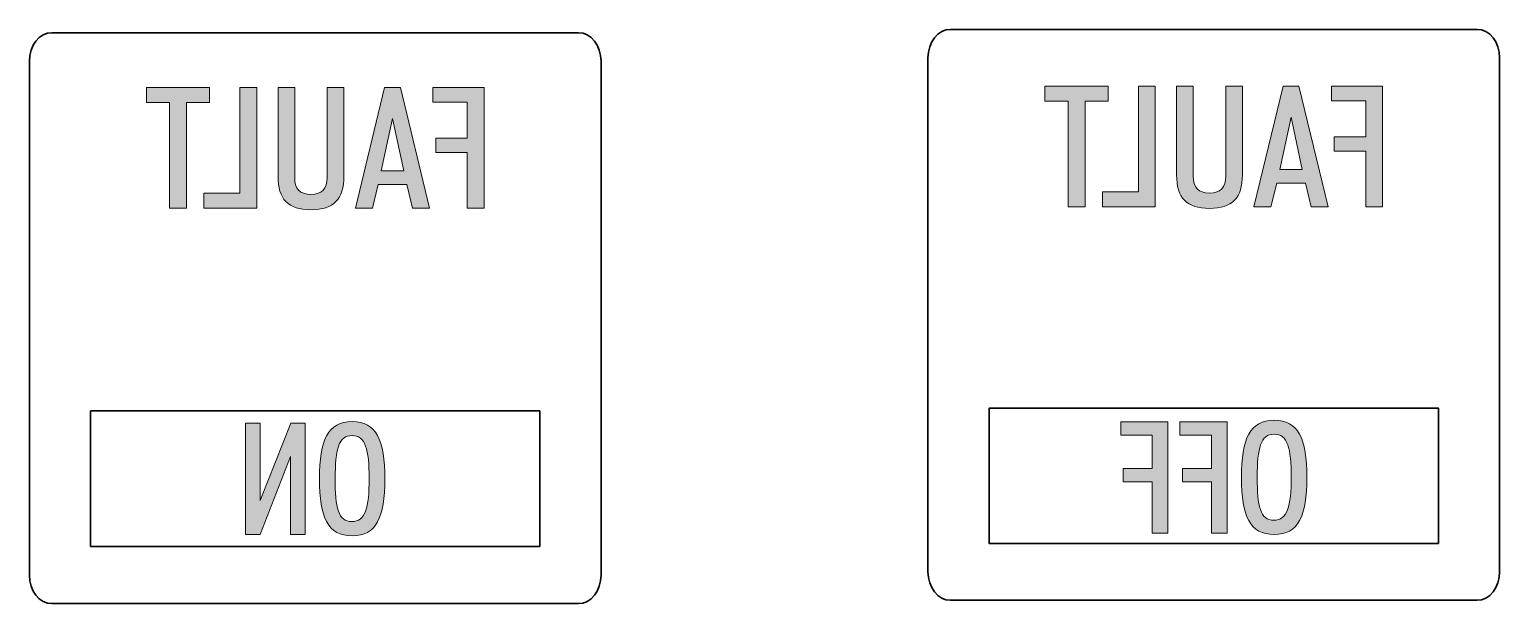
# Model space of a CAD drawing. Header units: millimetres. Extents: x 8 to 201, y 31 to 295.
# Drawn here: x 98.08 to 134.08, y 122.5 to 136.58 of the extents above; entities that cross this region are included whole.
import ezdxf

# ---------------------------------------------------------------- set-up
doc = ezdxf.new("R2010")
doc.units = ezdxf.units.MM
doc.header["$MEASUREMENT"] = 0
doc.layers.add('Layer 1', color=7, linetype='Continuous', lineweight=0)

# ---------------------------------------------------------------- blocks, each defined once
blk = doc.blocks.new('Block_129')
at = {"layer": 'Layer 1', "true_color": 0x1d1e1b, "transparency": 33554687}
h = blk.add_hatch(color=250, dxfattribs=at)
h.dxf.hatch_style = 2
edge = h.paths.add_edge_path()
edge.add_spline(control_points=[(104.829, 124.194), (104.829, 124.194), (104.47, 124.194), (104.47, 124.194), (104.47, 124.194), (104.47, 126.105), (104.47, 126.105), (104.47, 126.105), (103.727, 124.194), (103.727, 124.194), (103.727, 124.194), (103.371, 124.194), (103.371, 124.194), (103.371, 124.194), (103.371, 126.925), (103.371, 126.925), (103.371, 126.925), (103.731, 126.925), (103.731, 126.925), (103.731, 126.925), (103.731, 125.029), (103.731, 125.029), (103.731, 125.029), (104.478, 126.925), (104.478, 126.925), (104.478, 126.925), (104.829, 126.925), (104.829, 126.925), (104.829, 126.925), (104.829, 124.194), (104.829, 124.194)], knot_values=[0, 0, 0, 0, 1, 1, 1, 2, 2, 2, 3, 3, 3, 4, 4, 4, 5, 5, 5, 6, 6, 6, 7, 7, 7, 8, 8, 8, 9, 9, 9, 10, 10, 10, 10], degree=3, periodic=0)
h = blk.add_hatch(color=250, dxfattribs=at)
h.dxf.hatch_style = 2
edge = h.paths.add_edge_path()
edge.add_spline(control_points=[(106.398, 125.565), (106.398, 126.282), (106.307, 126.619), (105.979, 126.619), (105.651, 126.619), (105.565, 126.282), (105.565, 125.565), (105.565, 124.849), (105.64, 124.508), (105.975, 124.508), (106.299, 124.508), (106.398, 124.845), (106.398, 125.565)], knot_values=[0, 0, 0, 0, 1, 1, 1, 2, 2, 2, 3, 3, 3, 4, 4, 4, 4], degree=3, periodic=0)
edge = h.paths.add_edge_path()
edge.add_spline(control_points=[(106.781, 125.558), (106.781, 124.6), (106.572, 124.16), (105.979, 124.16), (105.387, 124.16), (105.181, 124.604), (105.181, 125.558), (105.181, 126.515), (105.387, 126.96), (105.979, 126.96), (106.572, 126.96), (106.781, 126.515), (106.781, 125.558)], knot_values=[0, 0, 0, 0, 1, 1, 1, 2, 2, 2, 3, 3, 3, 4, 4, 4, 4], degree=3, periodic=0)
at = {"layer": 'Layer 1'}
for points, knots in [([(104.829, 124.194), (104.829, 124.194), (104.47, 124.194), (104.47, 124.194), (104.47, 124.194), (104.47, 126.105), (104.47, 126.105), (104.47, 126.105), (103.727, 124.194), (103.727, 124.194), (103.727, 124.194), (103.371, 124.194), (103.371, 124.194), (103.371, 124.194), (103.371, 126.925), (103.371, 126.925), (103.371, 126.925), (103.731, 126.925), (103.731, 126.925), (103.731, 126.925), (103.731, 125.029), (103.731, 125.029), (103.731, 125.029), (104.478, 126.925), (104.478, 126.925), (104.478, 126.925), (104.829, 126.925), (104.829, 126.925), (104.829, 126.925), (104.829, 124.194), (104.829, 124.194)], [0, 0, 0, 0, 1, 1, 1, 2, 2, 2, 3, 3, 3, 4, 4, 4, 5, 5, 5, 6, 6, 6, 7, 7, 7, 8, 8, 8, 9, 9, 9, 10, 10, 10, 10]), ([(106.781, 125.558), (106.781, 124.6), (106.572, 124.16), (105.979, 124.16), (105.387, 124.16), (105.181, 124.604), (105.181, 125.558), (105.181, 126.515), (105.387, 126.96), (105.979, 126.96), (106.572, 126.96), (106.781, 126.515), (106.781, 125.558)], [0, 0, 0, 0, 1, 1, 1, 2, 2, 2, 3, 3, 3, 4, 4, 4, 4]), ([(106.398, 125.565), (106.398, 126.282), (106.307, 126.619), (105.979, 126.619), (105.651, 126.619), (105.565, 126.282), (105.565, 125.565), (105.565, 124.849), (105.64, 124.508), (105.975, 124.508), (106.299, 124.508), (106.398, 124.845), (106.398, 125.565)], [0, 0, 0, 0, 1, 1, 1, 2, 2, 2, 3, 3, 3, 4, 4, 4, 4])]:
    blk.add_open_spline(points, degree=3, knots=knots, dxfattribs=at)
blk = doc.blocks.new('Block_130')
at = {"layer": 'Layer 1', "true_color": 0x1d1e1b, "transparency": 33554687}
h = blk.add_hatch(color=250, dxfattribs=at)
h.dxf.hatch_style = 2
edge = h.paths.add_edge_path()
edge.add_spline(control_points=[(101.924, 132.192), (101.924, 132.192), (101.508, 132.192), (101.508, 132.192), (101.508, 132.192), (101.508, 134.785), (101.508, 134.785), (101.508, 134.785), (100.942, 134.785), (100.942, 134.785), (100.942, 134.785), (100.942, 135.155), (100.942, 135.155), (100.942, 135.155), (102.489, 135.155), (102.489, 135.155), (102.489, 135.155), (102.489, 134.785), (102.489, 134.785), (102.489, 134.785), (101.924, 134.785), (101.924, 134.785), (101.924, 134.785), (101.924, 132.192), (101.924, 132.192)], knot_values=[0, 0, 0, 0, 1, 1, 1, 2, 2, 2, 3, 3, 3, 4, 4, 4, 5, 5, 5, 6, 6, 6, 7, 7, 7, 8, 8, 8, 8], degree=3, periodic=0)
h = blk.add_hatch(color=250, dxfattribs=at)
h.dxf.hatch_style = 2
edge = h.paths.add_edge_path()
edge.add_spline(control_points=[(103.643, 132.192), (103.643, 132.192), (102.348, 132.192), (102.348, 132.192), (102.348, 132.192), (102.348, 132.562), (102.348, 132.562), (102.348, 132.562), (103.231, 132.562), (103.231, 132.562), (103.231, 132.562), (103.231, 135.155), (103.231, 135.155), (103.231, 135.155), (103.643, 135.155), (103.643, 135.155), (103.643, 135.155), (103.643, 132.192), (103.643, 132.192)], knot_values=[0, 0, 0, 0, 1, 1, 1, 2, 2, 2, 3, 3, 3, 4, 4, 4, 5, 5, 5, 6, 6, 6, 6], degree=3, periodic=0)
h = blk.add_hatch(color=250, dxfattribs=at)
h.dxf.hatch_style = 2
edge = h.paths.add_edge_path()
edge.add_spline(control_points=[(105.777, 132.982), (105.777, 132.412), (105.533, 132.155), (104.971, 132.155), (104.41, 132.155), (104.165, 132.412), (104.165, 132.982), (104.165, 132.982), (104.165, 135.155), (104.165, 135.155), (104.165, 135.155), (104.573, 135.155), (104.573, 135.155), (104.573, 135.155), (104.573, 132.948), (104.573, 132.948), (104.573, 132.666), (104.701, 132.533), (104.971, 132.533), (105.241, 132.533), (105.37, 132.666), (105.37, 132.948), (105.37, 132.948), (105.37, 135.155), (105.37, 135.155), (105.37, 135.155), (105.777, 135.155), (105.777, 135.155), (105.777, 135.155), (105.777, 132.982), (105.777, 132.982)], knot_values=[0, 0, 0, 0, 1, 1, 1, 2, 2, 2, 3, 3, 3, 4, 4, 4, 5, 5, 5, 6, 6, 6, 7, 7, 7, 8, 8, 8, 9, 9, 9, 10, 10, 10, 10], degree=3, periodic=0)
h = blk.add_hatch(color=250, dxfattribs=at)
h.dxf.hatch_style = 2
edge = h.paths.add_edge_path()
edge.add_spline(control_points=[(106.969, 134.39), (106.969, 134.39), (106.694, 133.106), (106.694, 133.106), (106.694, 133.106), (107.243, 133.106), (107.243, 133.106), (107.243, 133.106), (106.969, 134.39), (106.969, 134.39)], knot_values=[0, 0, 0, 0, 1, 1, 1, 2, 2, 2, 3, 3, 3, 3], degree=3, periodic=0)
edge = h.paths.add_edge_path()
edge.add_spline(control_points=[(107.877, 132.192), (107.877, 132.192), (107.462, 132.192), (107.462, 132.192), (107.462, 132.192), (107.32, 132.774), (107.32, 132.774), (107.32, 132.774), (106.622, 132.774), (106.622, 132.774), (106.622, 132.774), (106.476, 132.192), (106.476, 132.192), (106.476, 132.192), (106.06, 132.192), (106.06, 132.192), (106.06, 132.192), (106.776, 135.155), (106.776, 135.155), (106.776, 135.155), (107.162, 135.155), (107.162, 135.155), (107.162, 135.155), (107.877, 132.192), (107.877, 132.192)], knot_values=[0, 0, 0, 0, 1, 1, 1, 2, 2, 2, 3, 3, 3, 4, 4, 4, 5, 5, 5, 6, 6, 6, 7, 7, 7, 8, 8, 8, 8], degree=3, periodic=0)
h = blk.add_hatch(color=250, dxfattribs=at)
h.dxf.hatch_style = 2
edge = h.paths.add_edge_path()
edge.add_spline(control_points=[(109.211, 132.192), (109.211, 132.192), (108.799, 132.192), (108.799, 132.192), (108.799, 132.192), (108.799, 133.559), (108.799, 133.559), (108.799, 133.559), (108.028, 133.559), (108.028, 133.559), (108.028, 133.559), (108.028, 133.912), (108.028, 133.912), (108.028, 133.912), (108.799, 133.912), (108.799, 133.912), (108.799, 133.912), (108.799, 134.797), (108.799, 134.797), (108.799, 134.797), (107.959, 134.797), (107.959, 134.797), (107.959, 134.797), (107.959, 135.155), (107.959, 135.155), (107.959, 135.155), (109.211, 135.155), (109.211, 135.155), (109.211, 135.155), (109.211, 132.192), (109.211, 132.192)], knot_values=[0, 0, 0, 0, 1, 1, 1, 2, 2, 2, 3, 3, 3, 4, 4, 4, 5, 5, 5, 6, 6, 6, 7, 7, 7, 8, 8, 8, 9, 9, 9, 10, 10, 10, 10], degree=3, periodic=0)
at = {"layer": 'Layer 1'}
for points, knots in [([(101.924, 132.192), (101.924, 132.192), (101.508, 132.192), (101.508, 132.192), (101.508, 132.192), (101.508, 134.785), (101.508, 134.785), (101.508, 134.785), (100.942, 134.785), (100.942, 134.785), (100.942, 134.785), (100.942, 135.155), (100.942, 135.155), (100.942, 135.155), (102.489, 135.155), (102.489, 135.155), (102.489, 135.155), (102.489, 134.785), (102.489, 134.785), (102.489, 134.785), (101.924, 134.785), (101.924, 134.785), (101.924, 134.785), (101.924, 132.192), (101.924, 132.192)], [0, 0, 0, 0, 1, 1, 1, 2, 2, 2, 3, 3, 3, 4, 4, 4, 5, 5, 5, 6, 6, 6, 7, 7, 7, 8, 8, 8, 8]), ([(103.643, 132.192), (103.643, 132.192), (102.348, 132.192), (102.348, 132.192), (102.348, 132.192), (102.348, 132.562), (102.348, 132.562), (102.348, 132.562), (103.231, 132.562), (103.231, 132.562), (103.231, 132.562), (103.231, 135.155), (103.231, 135.155), (103.231, 135.155), (103.643, 135.155), (103.643, 135.155), (103.643, 135.155), (103.643, 132.192), (103.643, 132.192)], [0, 0, 0, 0, 1, 1, 1, 2, 2, 2, 3, 3, 3, 4, 4, 4, 5, 5, 5, 6, 6, 6, 6]), ([(105.777, 132.982), (105.777, 132.412), (105.533, 132.155), (104.971, 132.155), (104.41, 132.155), (104.165, 132.412), (104.165, 132.982), (104.165, 132.982), (104.165, 135.155), (104.165, 135.155), (104.165, 135.155), (104.573, 135.155), (104.573, 135.155), (104.573, 135.155), (104.573, 132.948), (104.573, 132.948), (104.573, 132.666), (104.701, 132.533), (104.971, 132.533), (105.241, 132.533), (105.37, 132.666), (105.37, 132.948), (105.37, 132.948), (105.37, 135.155), (105.37, 135.155), (105.37, 135.155), (105.777, 135.155), (105.777, 135.155), (105.777, 135.155), (105.777, 132.982), (105.777, 132.982)], [0, 0, 0, 0, 1, 1, 1, 2, 2, 2, 3, 3, 3, 4, 4, 4, 5, 5, 5, 6, 6, 6, 7, 7, 7, 8, 8, 8, 9, 9, 9, 10, 10, 10, 10]), ([(107.877, 132.192), (107.877, 132.192), (107.462, 132.192), (107.462, 132.192), (107.462, 132.192), (107.32, 132.774), (107.32, 132.774), (107.32, 132.774), (106.622, 132.774), (106.622, 132.774), (106.622, 132.774), (106.476, 132.192), (106.476, 132.192), (106.476, 132.192), (106.06, 132.192), (106.06, 132.192), (106.06, 132.192), (106.776, 135.155), (106.776, 135.155), (106.776, 135.155), (107.162, 135.155), (107.162, 135.155), (107.162, 135.155), (107.877, 132.192), (107.877, 132.192)], [0, 0, 0, 0, 1, 1, 1, 2, 2, 2, 3, 3, 3, 4, 4, 4, 5, 5, 5, 6, 6, 6, 7, 7, 7, 8, 8, 8, 8]), ([(109.211, 132.192), (109.211, 132.192), (108.799, 132.192), (108.799, 132.192), (108.799, 132.192), (108.799, 133.559), (108.799, 133.559), (108.799, 133.559), (108.028, 133.559), (108.028, 133.559), (108.028, 133.559), (108.028, 133.912), (108.028, 133.912), (108.028, 133.912), (108.799, 133.912), (108.799, 133.912), (108.799, 133.912), (108.799, 134.797), (108.799, 134.797), (108.799, 134.797), (107.959, 134.797), (107.959, 134.797), (107.959, 134.797), (107.959, 135.155), (107.959, 135.155), (107.959, 135.155), (109.211, 135.155), (109.211, 135.155), (109.211, 135.155), (109.211, 132.192), (109.211, 132.192)], [0, 0, 0, 0, 1, 1, 1, 2, 2, 2, 3, 3, 3, 4, 4, 4, 5, 5, 5, 6, 6, 6, 7, 7, 7, 8, 8, 8, 9, 9, 9, 10, 10, 10, 10]), ([(106.969, 134.39), (106.969, 134.39), (106.694, 133.106), (106.694, 133.106), (106.694, 133.106), (107.243, 133.106), (107.243, 133.106), (107.243, 133.106), (106.969, 134.39), (106.969, 134.39)], [0, 0, 0, 0, 1, 1, 1, 2, 2, 2, 3, 3, 3, 3])]:
    blk.add_open_spline(points, degree=3, knots=knots, dxfattribs=at)
blk = doc.blocks.new('Block_131')
at = {"layer": 'Layer 1', "true_color": 0x1d1e1b, "transparency": 33554687}
h = blk.add_hatch(color=250, dxfattribs=at)
h.dxf.hatch_style = 2
edge = h.paths.add_edge_path()
edge.add_spline(control_points=[(125.957, 124.227), (125.957, 124.227), (125.578, 124.227), (125.578, 124.227), (125.578, 124.227), (125.578, 125.487), (125.578, 125.487), (125.578, 125.487), (124.866, 125.487), (124.866, 125.487), (124.866, 125.487), (124.866, 125.813), (124.866, 125.813), (124.866, 125.813), (125.578, 125.813), (125.578, 125.813), (125.578, 125.813), (125.578, 126.629), (125.578, 126.629), (125.578, 126.629), (124.803, 126.629), (124.803, 126.629), (124.803, 126.629), (124.803, 126.958), (124.803, 126.958), (124.803, 126.958), (125.957, 126.958), (125.957, 126.958), (125.957, 126.958), (125.957, 124.227), (125.957, 124.227)], knot_values=[0, 0, 0, 0, 1, 1, 1, 2, 2, 2, 3, 3, 3, 4, 4, 4, 5, 5, 5, 6, 6, 6, 7, 7, 7, 8, 8, 8, 9, 9, 9, 10, 10, 10, 10], degree=3, periodic=0)
h = blk.add_hatch(color=250, dxfattribs=at)
h.dxf.hatch_style = 2
edge = h.paths.add_edge_path()
edge.add_spline(control_points=[(127.407, 124.227), (127.407, 124.227), (127.028, 124.227), (127.028, 124.227), (127.028, 124.227), (127.028, 125.487), (127.028, 125.487), (127.028, 125.487), (126.317, 125.487), (126.317, 125.487), (126.317, 125.487), (126.317, 125.813), (126.317, 125.813), (126.317, 125.813), (127.028, 125.813), (127.028, 125.813), (127.028, 125.813), (127.028, 126.629), (127.028, 126.629), (127.028, 126.629), (126.253, 126.629), (126.253, 126.629), (126.253, 126.629), (126.253, 126.958), (126.253, 126.958), (126.253, 126.958), (127.407, 126.958), (127.407, 126.958), (127.407, 126.958), (127.407, 124.227), (127.407, 124.227)], knot_values=[0, 0, 0, 0, 1, 1, 1, 2, 2, 2, 3, 3, 3, 4, 4, 4, 5, 5, 5, 6, 6, 6, 7, 7, 7, 8, 8, 8, 9, 9, 9, 10, 10, 10, 10], degree=3, periodic=0)
h = blk.add_hatch(color=250, dxfattribs=at)
h.dxf.hatch_style = 2
edge = h.paths.add_edge_path()
edge.add_spline(control_points=[(128.98, 125.598), (128.98, 126.315), (128.889, 126.652), (128.561, 126.652), (128.233, 126.652), (128.146, 126.315), (128.146, 125.598), (128.146, 124.882), (128.221, 124.541), (128.557, 124.541), (128.881, 124.541), (128.98, 124.878), (128.98, 125.598)], knot_values=[0, 0, 0, 0, 1, 1, 1, 2, 2, 2, 3, 3, 3, 4, 4, 4, 4], degree=3, periodic=0)
edge = h.paths.add_edge_path()
edge.add_spline(control_points=[(129.363, 125.591), (129.363, 124.633), (129.154, 124.192), (128.561, 124.192), (127.968, 124.192), (127.763, 124.637), (127.763, 125.591), (127.763, 126.548), (127.968, 126.992), (128.561, 126.992), (129.154, 126.992), (129.363, 126.548), (129.363, 125.591)], knot_values=[0, 0, 0, 0, 1, 1, 1, 2, 2, 2, 3, 3, 3, 4, 4, 4, 4], degree=3, periodic=0)
at = {"layer": 'Layer 1'}
for points, knots in [([(125.957, 124.227), (125.957, 124.227), (125.578, 124.227), (125.578, 124.227), (125.578, 124.227), (125.578, 125.487), (125.578, 125.487), (125.578, 125.487), (124.866, 125.487), (124.866, 125.487), (124.866, 125.487), (124.866, 125.813), (124.866, 125.813), (124.866, 125.813), (125.578, 125.813), (125.578, 125.813), (125.578, 125.813), (125.578, 126.629), (125.578, 126.629), (125.578, 126.629), (124.803, 126.629), (124.803, 126.629), (124.803, 126.629), (124.803, 126.958), (124.803, 126.958), (124.803, 126.958), (125.957, 126.958), (125.957, 126.958), (125.957, 126.958), (125.957, 124.227), (125.957, 124.227)], [0, 0, 0, 0, 1, 1, 1, 2, 2, 2, 3, 3, 3, 4, 4, 4, 5, 5, 5, 6, 6, 6, 7, 7, 7, 8, 8, 8, 9, 9, 9, 10, 10, 10, 10]), ([(127.407, 124.227), (127.407, 124.227), (127.028, 124.227), (127.028, 124.227), (127.028, 124.227), (127.028, 125.487), (127.028, 125.487), (127.028, 125.487), (126.317, 125.487), (126.317, 125.487), (126.317, 125.487), (126.317, 125.813), (126.317, 125.813), (126.317, 125.813), (127.028, 125.813), (127.028, 125.813), (127.028, 125.813), (127.028, 126.629), (127.028, 126.629), (127.028, 126.629), (126.253, 126.629), (126.253, 126.629), (126.253, 126.629), (126.253, 126.958), (126.253, 126.958), (126.253, 126.958), (127.407, 126.958), (127.407, 126.958), (127.407, 126.958), (127.407, 124.227), (127.407, 124.227)], [0, 0, 0, 0, 1, 1, 1, 2, 2, 2, 3, 3, 3, 4, 4, 4, 5, 5, 5, 6, 6, 6, 7, 7, 7, 8, 8, 8, 9, 9, 9, 10, 10, 10, 10]), ([(129.363, 125.591), (129.363, 124.633), (129.154, 124.192), (128.561, 124.192), (127.968, 124.192), (127.763, 124.637), (127.763, 125.591), (127.763, 126.548), (127.968, 126.992), (128.561, 126.992), (129.154, 126.992), (129.363, 126.548), (129.363, 125.591)], [0, 0, 0, 0, 1, 1, 1, 2, 2, 2, 3, 3, 3, 4, 4, 4, 4]), ([(128.98, 125.598), (128.98, 126.315), (128.889, 126.652), (128.561, 126.652), (128.233, 126.652), (128.146, 126.315), (128.146, 125.598), (128.146, 124.882), (128.221, 124.541), (128.557, 124.541), (128.881, 124.541), (128.98, 124.878), (128.98, 125.598)], [0, 0, 0, 0, 1, 1, 1, 2, 2, 2, 3, 3, 3, 4, 4, 4, 4])]:
    blk.add_open_spline(points, degree=3, knots=knots, dxfattribs=at)
blk = doc.blocks.new('Block_132')
at = {"layer": 'Layer 1', "true_color": 0x1d1e1b, "transparency": 33554687}
h = blk.add_hatch(color=250, dxfattribs=at)
h.dxf.hatch_style = 2
edge = h.paths.add_edge_path()
edge.add_spline(control_points=[(123.93, 132.225), (123.93, 132.225), (123.515, 132.225), (123.515, 132.225), (123.515, 132.225), (123.515, 134.818), (123.515, 134.818), (123.515, 134.818), (122.949, 134.818), (122.949, 134.818), (122.949, 134.818), (122.949, 135.188), (122.949, 135.188), (122.949, 135.188), (124.496, 135.188), (124.496, 135.188), (124.496, 135.188), (124.496, 134.818), (124.496, 134.818), (124.496, 134.818), (123.93, 134.818), (123.93, 134.818), (123.93, 134.818), (123.93, 132.225), (123.93, 132.225)], knot_values=[0, 0, 0, 0, 1, 1, 1, 2, 2, 2, 3, 3, 3, 4, 4, 4, 5, 5, 5, 6, 6, 6, 7, 7, 7, 8, 8, 8, 8], degree=3, periodic=0)
h = blk.add_hatch(color=250, dxfattribs=at)
h.dxf.hatch_style = 2
edge = h.paths.add_edge_path()
edge.add_spline(control_points=[(125.649, 132.225), (125.649, 132.225), (124.355, 132.225), (124.355, 132.225), (124.355, 132.225), (124.355, 132.595), (124.355, 132.595), (124.355, 132.595), (125.238, 132.595), (125.238, 132.595), (125.238, 132.595), (125.238, 135.188), (125.238, 135.188), (125.238, 135.188), (125.649, 135.188), (125.649, 135.188), (125.649, 135.188), (125.649, 132.225), (125.649, 132.225)], knot_values=[0, 0, 0, 0, 1, 1, 1, 2, 2, 2, 3, 3, 3, 4, 4, 4, 5, 5, 5, 6, 6, 6, 6], degree=3, periodic=0)
h = blk.add_hatch(color=250, dxfattribs=at)
h.dxf.hatch_style = 2
edge = h.paths.add_edge_path()
edge.add_spline(control_points=[(127.784, 133.014), (127.784, 132.445), (127.54, 132.188), (126.978, 132.188), (126.417, 132.188), (126.172, 132.445), (126.172, 133.014), (126.172, 133.014), (126.172, 135.188), (126.172, 135.188), (126.172, 135.188), (126.58, 135.188), (126.58, 135.188), (126.58, 135.188), (126.58, 132.981), (126.58, 132.981), (126.58, 132.699), (126.708, 132.566), (126.978, 132.566), (127.248, 132.566), (127.377, 132.699), (127.377, 132.981), (127.377, 132.981), (127.377, 135.188), (127.377, 135.188), (127.377, 135.188), (127.784, 135.188), (127.784, 135.188), (127.784, 135.188), (127.784, 133.014), (127.784, 133.014)], knot_values=[0, 0, 0, 0, 1, 1, 1, 2, 2, 2, 3, 3, 3, 4, 4, 4, 5, 5, 5, 6, 6, 6, 7, 7, 7, 8, 8, 8, 9, 9, 9, 10, 10, 10, 10], degree=3, periodic=0)
h = blk.add_hatch(color=250, dxfattribs=at)
h.dxf.hatch_style = 2
edge = h.paths.add_edge_path()
edge.add_spline(control_points=[(128.976, 134.423), (128.976, 134.423), (128.701, 133.139), (128.701, 133.139), (128.701, 133.139), (129.25, 133.139), (129.25, 133.139), (129.25, 133.139), (128.976, 134.423), (128.976, 134.423)], knot_values=[0, 0, 0, 0, 1, 1, 1, 2, 2, 2, 3, 3, 3, 3], degree=3, periodic=0)
edge = h.paths.add_edge_path()
edge.add_spline(control_points=[(129.884, 132.225), (129.884, 132.225), (129.469, 132.225), (129.469, 132.225), (129.469, 132.225), (129.327, 132.807), (129.327, 132.807), (129.327, 132.807), (128.628, 132.807), (128.628, 132.807), (128.628, 132.807), (128.483, 132.225), (128.483, 132.225), (128.483, 132.225), (128.067, 132.225), (128.067, 132.225), (128.067, 132.225), (128.783, 135.188), (128.783, 135.188), (128.783, 135.188), (129.168, 135.188), (129.168, 135.188), (129.168, 135.188), (129.884, 132.225), (129.884, 132.225)], knot_values=[0, 0, 0, 0, 1, 1, 1, 2, 2, 2, 3, 3, 3, 4, 4, 4, 5, 5, 5, 6, 6, 6, 7, 7, 7, 8, 8, 8, 8], degree=3, periodic=0)
h = blk.add_hatch(color=250, dxfattribs=at)
h.dxf.hatch_style = 2
edge = h.paths.add_edge_path()
edge.add_spline(control_points=[(131.217, 132.225), (131.217, 132.225), (130.806, 132.225), (130.806, 132.225), (130.806, 132.225), (130.806, 133.592), (130.806, 133.592), (130.806, 133.592), (130.034, 133.592), (130.034, 133.592), (130.034, 133.592), (130.034, 133.945), (130.034, 133.945), (130.034, 133.945), (130.806, 133.945), (130.806, 133.945), (130.806, 133.945), (130.806, 134.83), (130.806, 134.83), (130.806, 134.83), (129.966, 134.83), (129.966, 134.83), (129.966, 134.83), (129.966, 135.188), (129.966, 135.188), (129.966, 135.188), (131.217, 135.188), (131.217, 135.188), (131.217, 135.188), (131.217, 132.225), (131.217, 132.225)], knot_values=[0, 0, 0, 0, 1, 1, 1, 2, 2, 2, 3, 3, 3, 4, 4, 4, 5, 5, 5, 6, 6, 6, 7, 7, 7, 8, 8, 8, 9, 9, 9, 10, 10, 10, 10], degree=3, periodic=0)
at = {"layer": 'Layer 1'}
for points, knots in [([(123.93, 132.225), (123.93, 132.225), (123.515, 132.225), (123.515, 132.225), (123.515, 132.225), (123.515, 134.818), (123.515, 134.818), (123.515, 134.818), (122.949, 134.818), (122.949, 134.818), (122.949, 134.818), (122.949, 135.188), (122.949, 135.188), (122.949, 135.188), (124.496, 135.188), (124.496, 135.188), (124.496, 135.188), (124.496, 134.818), (124.496, 134.818), (124.496, 134.818), (123.93, 134.818), (123.93, 134.818), (123.93, 134.818), (123.93, 132.225), (123.93, 132.225)], [0, 0, 0, 0, 1, 1, 1, 2, 2, 2, 3, 3, 3, 4, 4, 4, 5, 5, 5, 6, 6, 6, 7, 7, 7, 8, 8, 8, 8]), ([(125.649, 132.225), (125.649, 132.225), (124.355, 132.225), (124.355, 132.225), (124.355, 132.225), (124.355, 132.595), (124.355, 132.595), (124.355, 132.595), (125.238, 132.595), (125.238, 132.595), (125.238, 132.595), (125.238, 135.188), (125.238, 135.188), (125.238, 135.188), (125.649, 135.188), (125.649, 135.188), (125.649, 135.188), (125.649, 132.225), (125.649, 132.225)], [0, 0, 0, 0, 1, 1, 1, 2, 2, 2, 3, 3, 3, 4, 4, 4, 5, 5, 5, 6, 6, 6, 6]), ([(127.784, 133.014), (127.784, 132.445), (127.54, 132.188), (126.978, 132.188), (126.417, 132.188), (126.172, 132.445), (126.172, 133.014), (126.172, 133.014), (126.172, 135.188), (126.172, 135.188), (126.172, 135.188), (126.58, 135.188), (126.58, 135.188), (126.58, 135.188), (126.58, 132.981), (126.58, 132.981), (126.58, 132.699), (126.708, 132.566), (126.978, 132.566), (127.248, 132.566), (127.377, 132.699), (127.377, 132.981), (127.377, 132.981), (127.377, 135.188), (127.377, 135.188), (127.377, 135.188), (127.784, 135.188), (127.784, 135.188), (127.784, 135.188), (127.784, 133.014), (127.784, 133.014)], [0, 0, 0, 0, 1, 1, 1, 2, 2, 2, 3, 3, 3, 4, 4, 4, 5, 5, 5, 6, 6, 6, 7, 7, 7, 8, 8, 8, 9, 9, 9, 10, 10, 10, 10]), ([(129.884, 132.225), (129.884, 132.225), (129.469, 132.225), (129.469, 132.225), (129.469, 132.225), (129.327, 132.807), (129.327, 132.807), (129.327, 132.807), (128.628, 132.807), (128.628, 132.807), (128.628, 132.807), (128.483, 132.225), (128.483, 132.225), (128.483, 132.225), (128.067, 132.225), (128.067, 132.225), (128.067, 132.225), (128.783, 135.188), (128.783, 135.188), (128.783, 135.188), (129.168, 135.188), (129.168, 135.188), (129.168, 135.188), (129.884, 132.225), (129.884, 132.225)], [0, 0, 0, 0, 1, 1, 1, 2, 2, 2, 3, 3, 3, 4, 4, 4, 5, 5, 5, 6, 6, 6, 7, 7, 7, 8, 8, 8, 8]), ([(131.217, 132.225), (131.217, 132.225), (130.806, 132.225), (130.806, 132.225), (130.806, 132.225), (130.806, 133.592), (130.806, 133.592), (130.806, 133.592), (130.034, 133.592), (130.034, 133.592), (130.034, 133.592), (130.034, 133.945), (130.034, 133.945), (130.034, 133.945), (130.806, 133.945), (130.806, 133.945), (130.806, 133.945), (130.806, 134.83), (130.806, 134.83), (130.806, 134.83), (129.966, 134.83), (129.966, 134.83), (129.966, 134.83), (129.966, 135.188), (129.966, 135.188), (129.966, 135.188), (131.217, 135.188), (131.217, 135.188), (131.217, 135.188), (131.217, 132.225), (131.217, 132.225)], [0, 0, 0, 0, 1, 1, 1, 2, 2, 2, 3, 3, 3, 4, 4, 4, 5, 5, 5, 6, 6, 6, 7, 7, 7, 8, 8, 8, 9, 9, 9, 10, 10, 10, 10]), ([(128.976, 134.423), (128.976, 134.423), (128.701, 133.139), (128.701, 133.139), (128.701, 133.139), (129.25, 133.139), (129.25, 133.139), (129.25, 133.139), (128.976, 134.423), (128.976, 134.423)], [0, 0, 0, 0, 1, 1, 1, 2, 2, 2, 3, 3, 3, 3])]:
    blk.add_open_spline(points, degree=3, knots=knots, dxfattribs=at)

msp = doc.modelspace()

# ---------------------------------------------------------------- linework, layer by layer
at = {"layer": 'Layer 1', "color": 250, "lineweight": 35, "true_color": 0x1d1e1b}
for points in [[(110.576, 123.898), (99.576, 123.898), (99.576, 127.221), (110.576, 127.221)], [(132.583, 123.97), (121.583, 123.97), (121.583, 127.293), (132.583, 127.293)]]:
    msp.add_lwpolyline(points, close=True, dxfattribs=at)
at = {"layer": 'Layer 1', "color": 250, "lineweight": 35, "true_color": 0x1d1d1b}
for points in [[(111.526, 136.497), (111.526, 136.497), (98.626, 136.497), (98.626, 136.497), (98.324, 136.497), (98.076, 136.182), (98.076, 135.796), (98.076, 135.796), (98.076, 123.197), (98.076, 123.197), (98.076, 122.812), (98.324, 122.497), (98.626, 122.497), (98.626, 122.497), (111.526, 122.497), (111.526, 122.497), (111.829, 122.497), (112.076, 122.812), (112.076, 123.197), (112.076, 123.197), (112.076, 135.796), (112.076, 135.796), (112.076, 136.182), (111.829, 136.497), (111.526, 136.497)], [(133.533, 136.579), (133.533, 136.579), (120.633, 136.579), (120.633, 136.579), (120.331, 136.579), (120.083, 136.264), (120.083, 135.879), (120.083, 135.879), (120.083, 123.279), (120.083, 123.279), (120.083, 122.894), (120.331, 122.579), (120.633, 122.579), (120.633, 122.579), (133.533, 122.579), (133.533, 122.579), (133.836, 122.579), (134.083, 122.894), (134.083, 123.279), (134.083, 123.279), (134.083, 135.879), (134.083, 135.879), (134.083, 136.264), (133.836, 136.579), (133.533, 136.579)]]:
    msp.add_open_spline(points, degree=3, knots=[0, 0, 0, 0, 1, 1, 1, 2, 2, 2, 3, 3, 3, 4, 4, 4, 5, 5, 5, 6, 6, 6, 7, 7, 7, 8, 8, 8, 8], dxfattribs=at)

# ---------------------------------------------------------------- block references
at = {"layer": 'Layer 1'}
for name in ['Block_130', 'Block_132', 'Block_129', 'Block_131']:
    msp.add_blockref(name, (0, 0), dxfattribs=at)

doc.saveas('drawing.dxf')
